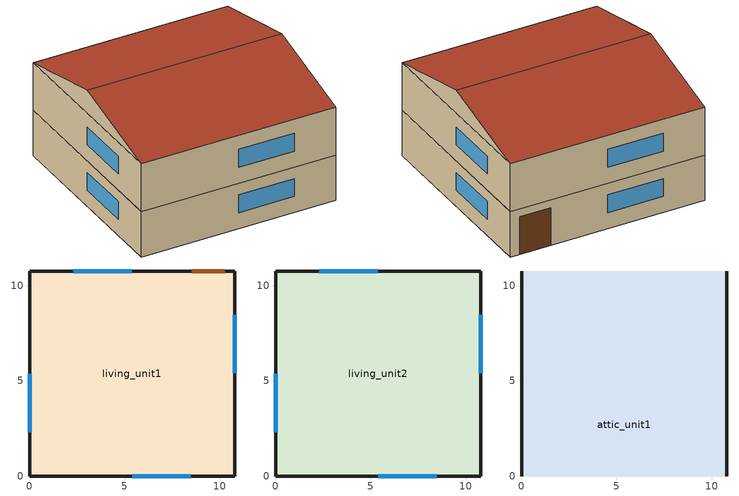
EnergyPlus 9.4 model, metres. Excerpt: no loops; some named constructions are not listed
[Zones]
living_unit1
 floor ground (Interior Floor): 0,0 0,10.77 10.77,10.77 10.77,0 z0.12
 wall outside (Exterior Wall): 0,0 10.77,0 10.77,10.77 0,10.77 0,0 z0.12:2.7
 window (Exterior Window): 5.4,0 8.46,0 / 5.37,10.77 2.31,10.77 / 10.77,5.4 10.77,8.46 / 0,5.37 0,2.31 z1.04:2.04
 door (Exterior Door): 10.27,10.77 8.53,10.77 z0.12:2.26
 ceiling adiabatic (Interior Ceiling): 0,10.77 0,0 10.77,0 10.77,10.77 z2.7
living_unit2
 floor adiabatic (Interior Floor): 0,0 0,10.77 10.77,10.77 10.77,0 z2.7
 wall outside (Exterior Wall): 0,0 10.77,0 10.77,10.77 0,10.77 0,0 z2.7:5.4
 window (Exterior Window): 5.4,0 8.46,0 / 5.37,10.77 2.31,10.77 / 10.77,5.4 10.77,8.46 / 0,5.37 0,2.31 z3.61:4.61
 ceiling to attic_unit1 (attic floor): 0,0 10.77,0 10.77,10.77 0,10.77 z5.4
attic_unit1
 wall outside (Gable_end): 10.77,0,5.4 10.77,10.77,5.4 10.77,5.39,6.7; 0,10.77,5.4 0,0,5.4 0,5.39,6.7
 roof outside (Exterior Roof): 0,0,5.4 10.77,0,5.4 10.77,5.39,6.7 0,5.39,6.7; 10.77,10.77,5.4 0,10.77,5.4 0,5.39,6.7 10.77,5.39,6.7
[Schedule:Day:Hourly]
OccupancyDay: 1, 1, 1, 1, 1, 1, 1, 0.8831, 0.40861, 0.24189, 0.24189, 0.24189, 0.24189, 0.24189, 0.24189, 0.24189, 0.29498, 0.5531, 0.89693, 0.89693, 0.89693, 1, 1, 1
LightingDay: 0.0625, 0.0625, 0.0625, 0.0625, 0.1875, 0.390625, 0.4375, 0.390625, 0.171875, 0.117188, 0.117188, 0.117188, 0.117188, 0.117188, 0.117188, 0.203125, 0.4375, 0.609375, 0.820312, 0.984375, 1, 0.6875, 0.382812, 0.15625
ExteriorLightingDay: 1, 1, 1, 1, 1, 1, 0, 0, 0, 0, 0, 0, 0, 0, 0, 0, 0, 0, 1, 1, 1, 1, 1, 1
LightingDay_EELighting: 0.06875, 0.06875, 0.06875, 0.06875, 0.20625, 0.429688, 0.48125, 0.429688, 0.189062, 0.128906, 0.128906, 0.128906, 0.128906, 0.128906, 0.128906, 0.223438, 0.48125, 0.670312, 0.902344, 1, 1, 0.75625, 0.421094, 0.171875
RefrigeratorDay: 0.8, 0.782696, 0.765594, 0.742857, 0.731388, 0.731388, 0.75996, 0.8, 0.817103, 0.828571, 0.8, 0.8, 0.839839, 0.839839, 0.828571, 0.839839, 0.885714, 0.971429, 1, 0.971429, 0.942857, 0.925553, 0.885714, 0.828571
MiscPlugLoadDay: 0.60749, 0.559339, 0.552853, 0.545071, 0.524481, 0.585279, 0.676232, 0.718547, 0.60749, 0.517023, 0.529183, 0.529345, 0.520428, 0.538424, 0.568742, 0.600357, 0.710117, 0.862678, 0.936608, 0.966764, 1, 0.976654, 0.845169, 0.734436
ClothesDryerWeekday: 0.0996819, 0.0598091, 0.0398727, 0.0199364, 0.0398727, 0.0598091, 0.159491, 0.318982, 0.486427, 0.685791, 0.785473, 0.817391, 0.7456, 0.677837, 0.610073, 0.578155, 0.558218, 0.546236, 0.518346, 0.510391, 0.5263, 0.546236, 0.4386, 0.239236
ClothesDryerWeekend: 0.121951, 0.0731707, 0.0487805, 0.0243902, 0.0487805, 0.0731707, 0.195122, 0.390244, 0.595097, 0.839, 0.960951, 1, 0.91217, 0.829268, 0.746366, 0.707317, 0.682927, 0.668268, 0.634146, 0.624415, 0.643878, 0.668268, 0.536585, 0.292683
ClothesDryerVacation: 0, 0, 0, 0, 0, 0, 0, 0, 0, 0, 0, 0, 0, 0, 0, 0, 0, 0, 0, 0, 0, 0, 0, 0
[Schedule:Day:List]
alwaysOffDaySch: No, 15, 0, 0, 0, 0, 0, 0, 0, 0, 0, 0, 0, 0, 0, 0, 0, 0, 0, 0, 0, 0, 0, 0, 0, 0, 0, 0, 0, 0, 0, 0, 0, 0, 0, 0, 0, 0, 0, 0, 0, 0, 0, 0, 0, 0, 0, 0, 0, 0, 0, 0, 0, 0, 0, 0, 0, 0, 0, 0, 0, 0, 0, 0, 0, 0, 0, 0, 0, 0, 0, 0, 0, 0, 0, 0, 0, 0, 0, 0, 0, 0, 0, 0, 0, 0, 0, 0, 0, 0, 0, 0, 0, 0, 0, 0, 0, 0
Week0Day2DishWasherSch; Week0Day5DishWasherSch; Week13Day1DishWasherSch: No, 15, 0, 0, 0, 0, 0, 0, 0, 0, 0, 0, 0, 0, 0, 0, 0, 0, 0, 0, 0, 0, 0, 0, 0, 0, 0, 0, 0, 0, 0, 0, 0, 0, 0, 0, 0, 0, 0, 0, 0, 0, 0, 0, 0, 0, 0, 0, 0, 0, 0, 0, 0, 0, 0, 0, 0, 1, 1, 1, 1, 1, 1, 0, 0, 0, 0, 0, 0, 0, 0, 0, 0, 0, 0, 0, 0, 0, 0, 0, 0, 0, 0, 0, 0, 0, 0, 0, 0, 0, 0, 0, 0, 0, 0, 0, 0, 0
Week0Day3DishWasherSch; Week8Day2DishWasherSch; Week10Day2DishWasherSch; Week12Day1DishWasherSch; Week22Day0DishWasherSch; Week26Day6DishWasherSch; Week30Day0DishWasherSch; Week45Day5DishWasherSch: No, 15, 0, 0, 0, 0, 0, 0, 0, 0, 0, 0, 0, 0, 0, 0, 0, 0, 0, 0, 0, 0, 0, 0, 0, 0, 0, 0, 0, 0, 0, 0, 0, 0, 0, 0, 0, 0, 0, 0, 0, 0, 0, 0, 0, 0, 0, 0, 0, 0, 0, 0, 0, 0, 0, 0, 0, 0, 0, 0, 0, 0, 0, 0, 0, 0, 0, 0, 0, 0, 0, 0, 0, 0, 0, 0, 0, 0, 0, 0, 0, 0, 1, 1, 1, 1, 1, 1, 0, 0, 0, 0, 0, 0, 0, 0, 0, 0
Week1Day3DishWasherSch; Week8Day4DishWasherSch: No, 15, 0, 0, 0, 0, 0, 0, 0, 0, 0, 0, 0, 0, 0, 0, 0, 0, 0, 0, 0, 0, 0, 0, 0, 0, 0, 0, 0, 0, 1, 1, 1, 1, 1, 1, 0, 0, 0, 0, 0, 0, 0, 0, 0, 0, 0, 0, 0, 0, 0, 0, 0, 0, 0, 0, 0, 0, 0, 0, 0, 0, 0, 0, 0, 0, 0, 0, 0, 0, 0, 0, 0, 0, 0, 0, 0, 0, 0, 0, 0, 0, 0, 0, 0, 0, 0, 0, 0, 0, 0, 0, 0, 0, 0, 0, 0, 0
Week1Day6DishWasherSch: No, 15, 0, 0, 0, 0, 0, 0, 0, 0, 0, 0, 0, 0, 0, 0, 0, 0, 0, 0, 0, 0, 0, 0, 0, 0, 0, 0, 0, 0, 0, 0, 0, 0, 0, 0, 0, 0, 0, 0, 0, 0, 0, 0, 0, 0, 0, 0, 0, 0, 0, 0, 1, 1, 1, 1, 1, 1, 0, 0, 0, 0, 0, 0, 0, 0, 0, 0, 0, 0, 0, 0, 0, 0, 0, 0, 0, 0, 1, 1, 1, 1, 1, 1, 0, 0, 0, 0, 0, 0, 0, 0, 0, 0, 0, 0, 0, 0
Week2Day0DishWasherSch; Week34Day1DishWasherSch: No, 15, 0, 0, 0, 0, 0, 0, 0, 0, 0, 0, 0, 0, 0, 0, 0, 0, 0, 0, 0, 0, 0, 0, 0, 0, 0, 0, 0, 0, 0, 0, 0, 0, 0, 0, 0, 0, 0, 0, 0, 0, 0, 0, 0, 0, 0, 0, 0, 0, 0, 0, 0, 0, 0, 0, 0, 0, 0, 0, 0, 0, 0, 0, 0, 0, 0, 0, 0, 0, 0, 0, 0, 0, 0, 1, 1, 1, 1, 1, 1, 0, 0, 0, 0, 0, 0, 0, 0, 0, 0, 0, 0, 0, 0, 0, 0, 0
Week3Day0DishWasherSch; Week6Day2DishWasherSch; Week35Day0DishWasherSch; Week42Day1DishWasherSch; Week42Day5DishWasherSch; Week46Day2DishWasherSch; Week51Day1DishWasherSch: No, 15, 0, 0, 0, 0, 0, 0, 0, 0, 0, 0, 0, 0, 0, 0, 0, 0, 0, 0, 0, 0, 0, 0, 0, 0, 0, 0, 0, 0, 0, 0, 0, 0, 0, 0, 0, 0, 0, 0, 0, 0, 0, 0, 0, 0, 0, 0, 0, 0, 0, 0, 0, 0, 0, 0, 0, 0, 0, 0, 0, 0, 0, 0, 0, 0, 0, 0, 0, 0, 0, 0, 0, 0, 0, 0, 0, 0, 1, 1, 1, 1, 1, 1, 0, 0, 0, 0, 0, 0, 0, 0, 0, 0, 0, 0, 0, 0
Week4Day1DishWasherSch; Week45Day2DishWasherSch: No, 15, 0, 0, 0, 0, 0, 0, 0, 0, 0, 0, 0, 0, 0, 0, 0, 0, 0, 0, 0, 0, 0, 0, 0, 0, 0, 0, 0, 0, 0, 0, 0, 0, 0, 0, 0, 0, 0, 0, 0, 0, 0, 0, 0, 0, 0, 0, 0, 0, 0, 0, 0, 0, 0, 1, 1, 1, 1, 1, 1, 0, 0, 0, 0, 0, 0, 0, 0, 0, 0, 0, 0, 0, 0, 0, 0, 0, 0, 0, 0, 0, 0, 0, 0, 0, 0, 0, 0, 0, 0, 0, 0, 0, 0, 0, 0, 0
Week4Day3DishWasherSch; Week11Day0DishWasherSch; Week18Day3DishWasherSch; Week23Day2DishWasherSch; Week29Day2DishWasherSch; Week41Day6DishWasherSch; Week44Day1DishWasherSch: No, 15, 0, 0, 0, 0, 0, 0, 0, 0, 0, 0, 0, 0, 0, 0, 0, 0, 0, 0, 0, 0, 0, 0, 0, 0, 0, 0, 0, 0, 0, 0, 0, 0, 0, 0, 0, 0, 0, 0, 0, 0, 0, 0, 0, 0, 0, 0, 0, 0, 0, 0, 0, 0, 0, 0, 0, 0, 0, 0, 0, 0, 0, 0, 0, 0, 0, 0, 0, 0, 0, 0, 0, 0, 0, 0, 0, 1, 1, 1, 1, 1, 1, 0, 0, 0, 0, 0, 0, 0, 0, 0, 0, 0, 0, 0, 0, 0
Week4Day5DishWasherSch; Week5Day1DishWasherSch; Week16Day2DishWasherSch; Week21Day5DishWasherSch; Week50Day4DishWasherSch: No, 15, 0, 0, 0, 0, 0, 0, 0, 0, 0, 0, 0, 0, 0, 0, 0, 0, 0, 0, 0, 0, 0, 0, 0, 0, 0, 0, 0, 0, 0, 0, 0, 0, 0, 0, 0, 0, 0, 0, 0, 0, 0, 0, 0, 0, 0, 0, 0, 0, 0, 0, 0, 0, 0, 0, 0, 0, 0, 0, 0, 0, 0, 0, 0, 0, 0, 0, 0, 0, 0, 0, 0, 0, 0, 0, 0, 0, 0, 0, 0, 0, 0, 0, 0, 1, 1, 1, 1, 1, 1, 0, 0, 0, 0, 0, 0, 0
Week7Day6DishWasherSch; Week22Day3DishWasherSch; Week38Day0DishWasherSch: No, 15, 0, 0, 0, 0, 0, 0, 0, 0, 0, 0, 0, 0, 0, 0, 0, 0, 0, 0, 0, 0, 0, 0, 0, 0, 0, 0, 0, 0, 0, 0, 0, 0, 0, 0, 0, 0, 0, 0, 0, 0, 0, 0, 0, 0, 0, 0, 0, 0, 0, 0, 0, 0, 0, 0, 0, 0, 0, 0, 0, 0, 0, 0, 0, 0, 0, 0, 0, 0, 0, 0, 0, 0, 0, 0, 0, 0, 0, 1, 1, 1, 1, 1, 1, 0, 0, 0, 0, 0, 0, 0, 0, 0, 0, 0, 0, 0
Week8Day1DishWasherSch; Week16Day1DishWasherSch; Week26Day4DishWasherSch; Week28Day2DishWasherSch; Week46Day1DishWasherSch: No, 15, 0, 0, 0, 0, 0, 0, 0, 0, 0, 0, 0, 0, 0, 0, 0, 0, 0, 0, 0, 0, 0, 0, 0, 0, 0, 0, 0, 0, 0, 0, 0, 0, 1, 1, 1, 1, 1, 1, 0, 0, 0, 0, 0, 0, 0, 0, 0, 0, 0, 0, 0, 0, 0, 0, 0, 0, 0, 0, 0, 0, 0, 0, 0, 0, 0, 0, 0, 0, 0, 0, 0, 0, 0, 0, 0, 0, 0, 0, 0, 0, 0, 0, 0, 0, 0, 0, 0, 0, 0, 0, 0, 0, 0, 0, 0, 0
Week9Day0DishWasherSch; Week44Day0DishWasherSch; Week44Day2DishWasherSch; Week49Day2DishWasherSch: No, 15, 0, 0, 0, 0, 0, 0, 0, 0, 0, 0, 0, 0, 0, 0, 0, 0, 0, 0, 0, 0, 0, 0, 0, 0, 0, 0, 0, 0, 0, 0, 0, 0, 0, 0, 0, 0, 1, 1, 1, 1, 1, 1, 0, 0, 0, 0, 0, 0, 0, 0, 0, 0, 0, 0, 0, 0, 0, 0, 0, 0, 0, 0, 0, 0, 0, 0, 0, 0, 0, 0, 0, 0, 0, 0, 0, 0, 0, 0, 0, 0, 0, 0, 0, 0, 0, 0, 0, 0, 0, 0, 0, 0, 0, 0, 0, 0
Week9Day3DishWasherSch; Week20Day1DishWasherSch: No, 15, 0, 0, 0, 1, 1, 1, 1, 1, 1, 0, 0, 0, 0, 0, 0, 0, 0, 0, 0, 0, 0, 0, 0, 0, 0, 0, 0, 0, 0, 0, 0, 0, 0, 0, 0, 0, 0, 0, 0, 0, 0, 0, 0, 0, 0, 0, 0, 0, 0, 0, 0, 0, 0, 0, 0, 0, 0, 0, 0, 0, 0, 0, 0, 0, 0, 0, 0, 0, 0, 0, 0, 0, 0, 0, 0, 0, 0, 0, 0, 0, 0, 0, 0, 0, 0, 0, 0, 0, 0, 0, 0, 0, 0, 0, 0, 0
Week10Day6DishWasherSch; Week49Day6DishWasherSch: No, 15, 0, 0, 0, 0, 0, 0, 0, 0, 0, 0, 0, 0, 0, 0, 0, 0, 0, 0, 0, 0, 0, 0, 0, 0, 0, 0, 0, 0, 0, 0, 0, 0, 0, 0, 0, 0, 1, 1, 1, 1, 1, 1, 1, 1, 0, 0, 0, 0, 0, 0, 0, 0, 0, 0, 0, 0, 0, 0, 0, 0, 0, 0, 0, 0, 0, 0, 0, 0, 0, 0, 0, 0, 0, 0, 0, 0, 0, 0, 0, 0, 0, 0, 0, 0, 0, 0, 0, 0, 0, 0, 0, 0, 0, 0, 0, 0
Week11Day4DishWasherSch; Week17Day2DishWasherSch; Week41Day4DishWasherSch: No, 15, 0, 0, 0, 0, 0, 0, 0, 0, 0, 0, 0, 0, 0, 0, 0, 0, 0, 0, 0, 0, 0, 0, 0, 0, 0, 0, 0, 0, 0, 0, 0, 0, 0, 0, 0, 0, 0, 0, 0, 0, 0, 0, 0, 0, 0, 0, 0, 0, 0, 0, 0, 0, 1, 1, 1, 1, 1, 1, 0, 0, 0, 0, 0, 0, 0, 0, 0, 0, 0, 0, 0, 0, 0, 0, 0, 0, 0, 0, 0, 0, 0, 0, 0, 0, 0, 0, 0, 0, 0, 0, 0, 0, 0, 0, 0, 0
Week13Day3DishWasherSch: No, 15, 0, 0, 0, 0, 0, 0, 0, 0, 0, 0, 0, 0, 0, 0, 0, 0, 0, 0, 0, 0, 0, 0, 0, 0, 0, 0, 0, 0, 0, 0, 0, 0, 0, 0, 1, 1, 1, 1, 1, 1, 0, 0, 0, 0, 0, 0, 0, 0, 0, 0, 0, 0, 0, 1, 1, 1, 1, 1, 1, 0, 0, 0, 0, 0, 0, 0, 0, 0, 0, 0, 0, 0, 0, 0, 0, 0, 0, 0, 0, 0, 0, 0, 0, 0, 0, 0, 0, 0, 0, 0, 0, 0, 0, 0, 0, 0
Week15Day5DishWasherSch; Week29Day1DishWasherSch: No, 15, 0, 0, 0, 0, 0, 0, 0, 0, 0, 0, 0, 0, 0, 0, 0, 0, 0, 0, 0, 0, 0, 0, 0, 0, 0, 0, 0, 0, 0, 0, 0, 0, 0, 0, 0, 0, 0, 0, 0, 0, 0, 0, 0, 0, 0, 1, 1, 1, 1, 1, 1, 0, 0, 0, 0, 0, 0, 0, 0, 0, 0, 0, 0, 0, 0, 0, 0, 0, 0, 0, 0, 0, 0, 0, 0, 0, 0, 0, 0, 0, 0, 0, 0, 0, 0, 0, 0, 0, 0, 0, 0, 0, 0, 0, 0, 0
Week16Day4DishWasherSch: No, 15, 0, 0, 0, 0, 0, 0, 0, 0, 0, 0, 0, 0, 0, 0, 0, 0, 0, 0, 0, 0, 0, 0, 0, 0, 0, 0, 0, 0, 0, 0, 0, 0, 0, 0, 0, 0, 0, 0, 0, 0, 0, 0, 0, 0, 0, 1, 1, 1, 1, 1, 1, 0, 0, 0, 0, 0, 0, 0, 0, 0, 0, 0, 0, 0, 0, 0, 0, 0, 0, 0, 0, 0, 0, 0, 0, 0, 0, 1, 1, 1, 1, 1, 1, 0, 0, 0, 0, 0, 0, 0, 0, 0, 0, 0, 0, 0
Week16Day6DishWasherSch: No, 15, 0, 0, 0, 0, 0, 0, 0, 0, 0, 0, 0, 0, 0, 0, 0, 0, 0, 0, 0, 0, 0, 0, 0, 0, 0, 0, 0, 0, 0, 0, 0, 0, 0, 0, 0, 0, 1, 1, 1, 1, 1, 1, 0, 0, 0, 0, 0, 0, 0, 0, 0, 0, 0, 0, 0, 0, 0, 0, 0, 0, 0, 0, 0, 0, 0, 0, 0, 0, 0, 0, 1, 1, 1, 1, 1, 1, 0, 0, 0, 0, 0, 0, 0, 0, 0, 0, 0, 0, 0, 0, 0, 0, 0, 0, 0, 0
Week17Day6DishWasherSch: No, 15, 0, 0, 0, 0, 0, 0, 0, 0, 0, 0, 0, 0, 0, 0, 0, 0, 0, 0, 0, 0, 0, 0, 0, 0, 0, 0, 0, 0, 0, 0, 0, 0, 0, 0, 0, 0, 0, 0, 0, 0, 0, 0, 0, 0, 0, 0, 0, 0, 0, 0, 0, 0, 0, 0, 0, 0, 0, 0, 0, 0, 0, 0, 0, 0, 0, 0, 0, 0, 0, 0, 1, 1, 1, 1, 1, 1, 0, 1, 1, 1, 1, 1, 1, 0, 0, 0, 0, 0, 0, 0, 0, 0, 0, 0, 0, 0
Week19Day0DishWasherSch: No, 15, 0, 0, 0, 0, 0, 0, 0, 0, 0, 0, 0, 0, 0, 0, 0, 0, 0, 0, 0, 0, 0, 0, 0, 0, 0, 0, 0, 0, 0, 0, 0, 0, 0, 0, 0, 0, 0, 0, 0, 0, 0, 0, 0, 0, 0, 0, 0, 0, 0, 0, 0, 1, 1, 1, 1, 1, 1, 0, 0, 0, 0, 0, 0, 0, 0, 0, 0, 0, 0, 0, 0, 0, 1, 1, 1, 1, 1, 1, 0, 0, 0, 0, 0, 0, 0, 0, 0, 0, 0, 0, 0, 0, 0, 0, 0, 0
Week21Day3DishWasherSch; Week24Day6DishWasherSch: No, 15, 0, 0, 0, 0, 0, 0, 0, 0, 0, 0, 0, 0, 0, 0, 0, 0, 0, 0, 0, 0, 0, 0, 0, 0, 0, 0, 0, 0, 0, 0, 0, 0, 0, 0, 1, 1, 1, 1, 1, 1, 0, 0, 0, 0, 0, 0, 0, 0, 0, 0, 0, 0, 0, 0, 0, 0, 0, 0, 0, 0, 0, 0, 0, 0, 0, 0, 0, 0, 0, 0, 0, 0, 0, 0, 0, 0, 0, 0, 0, 0, 0, 0, 0, 0, 0, 0, 0, 0, 0, 0, 0, 0, 0, 0, 0, 0
Week21Day4DishWasherSch: No, 15, 0, 0, 0, 0, 0, 0, 0, 0, 0, 0, 0, 0, 0, 0, 0, 0, 0, 0, 0, 0, 0, 0, 0, 0, 0, 0, 0, 0, 0, 0, 0, 0, 0, 0, 0, 0, 0, 0, 0, 0, 0, 0, 0, 0, 0, 0, 0, 0, 0, 0, 0, 0, 0, 0, 0, 1, 1, 1, 1, 1, 1, 1, 1, 0, 0, 0, 0, 0, 0, 0, 0, 0, 0, 0, 0, 0, 0, 0, 0, 0, 0, 0, 0, 0, 0, 0, 0, 0, 0, 0, 0, 0, 0, 0, 0, 0
Week21Day6DishWasherSch; Week37Day6DishWasherSch; Week51Day3DishWasherSch: No, 15, 0, 0, 0, 0, 0, 0, 0, 0, 0, 0, 0, 0, 0, 0, 0, 0, 0, 0, 0, 0, 0, 0, 0, 0, 0, 0, 0, 0, 0, 0, 0, 0, 0, 0, 0, 0, 0, 0, 0, 0, 0, 0, 0, 0, 0, 0, 0, 0, 0, 0, 0, 0, 0, 0, 0, 0, 0, 0, 0, 0, 0, 0, 0, 0, 0, 0, 0, 0, 0, 0, 0, 0, 0, 0, 0, 0, 0, 0, 1, 1, 1, 1, 1, 1, 0, 0, 0, 0, 0, 0, 0, 0, 0, 0, 0, 0
Week22Day4DishWasherSch: No, 15, 0, 0, 0, 0, 0, 0, 0, 0, 0, 0, 0, 0, 0, 0, 0, 0, 0, 0, 0, 0, 0, 0, 0, 0, 0, 0, 0, 0, 0, 0, 0, 0, 0, 0, 0, 0, 0, 0, 0, 0, 0, 0, 0, 0, 0, 0, 0, 0, 0, 0, 1, 1, 1, 1, 1, 1, 0, 0, 0, 0, 0, 0, 0, 0, 0, 0, 0, 0, 0, 0, 0, 0, 0, 0, 0, 0, 0, 0, 0, 0, 0, 0, 0, 0, 0, 0, 0, 0, 0, 0, 0, 0, 0, 0, 0, 0
Week24Day3DishWasherSch: No, 15, 0, 0, 0, 0, 0, 0, 0, 0, 0, 0, 0, 0, 0, 0, 0, 0, 0, 0, 0, 0, 0, 0, 0, 0, 0, 0, 0, 0, 0, 0, 0, 0, 0, 0, 0, 0, 0, 0, 0, 0, 0, 0, 0, 0, 0, 0, 0, 0, 0, 0, 0, 1, 1, 1, 1, 1, 1, 0, 0, 0, 0, 0, 0, 0, 0, 0, 0, 0, 0, 0, 0, 0, 0, 0, 0, 0, 0, 0, 0, 0, 0, 0, 0, 0, 0, 0, 0, 0, 0, 0, 0, 0, 0, 0, 0, 0
Week26Day1DishWasherSch: No, 15, 0, 0, 0, 0, 0, 0, 0, 0, 0, 0, 0, 0, 0, 0, 0, 0, 0, 0, 0, 0, 0, 0, 0, 0, 0, 0, 0, 0, 0, 0, 0, 1, 1, 1, 1, 1, 1, 0, 0, 0, 0, 0, 0, 0, 0, 0, 0, 0, 0, 0, 0, 0, 0, 0, 0, 1, 1, 1, 1, 1, 1, 0, 0, 0, 0, 0, 0, 0, 0, 0, 0, 0, 0, 0, 1, 1, 1, 1, 1, 1, 0, 0, 0, 0, 0, 0, 0, 0, 0, 0, 0, 0, 0, 0, 0, 0
Week26Day2DishWasherSch; Week48Day2DishWasherSch: No, 15, 0, 0, 0, 0, 0, 0, 0, 0, 0, 0, 0, 0, 0, 0, 0, 0, 0, 0, 0, 0, 0, 0, 0, 0, 0, 0, 0, 0, 0, 0, 0, 0, 0, 0, 0, 0, 0, 0, 0, 0, 0, 0, 0, 0, 0, 0, 0, 0, 0, 0, 0, 0, 0, 0, 0, 0, 0, 1, 1, 1, 1, 1, 1, 0, 0, 0, 0, 0, 0, 0, 0, 0, 0, 0, 0, 0, 0, 0, 0, 0, 0, 0, 0, 0, 0, 0, 0, 0, 0, 0, 0, 0, 0, 0, 0, 0
Week26Day3DishWasherSch: No, 15, 0, 0, 0, 0, 0, 0, 0, 0, 0, 0, 0, 0, 0, 0, 0, 0, 0, 0, 0, 0, 0, 0, 0, 0, 0, 0, 0, 0, 0, 0, 0, 0, 0, 0, 0, 0, 0, 0, 0, 0, 0, 0, 0, 0, 0, 0, 0, 0, 0, 0, 0, 0, 0, 1, 1, 1, 1, 1, 1, 1, 1, 0, 0, 0, 0, 0, 0, 0, 0, 0, 0, 0, 0, 0, 0, 0, 0, 0, 0, 0, 0, 0, 0, 0, 0, 0, 0, 0, 0, 0, 0, 0, 0, 0, 0, 0
Week27Day3DishWasherSch; Week51Day0DishWasherSch: No, 15, 0, 0, 0, 0, 0, 0, 0, 0, 0, 0, 0, 0, 0, 0, 0, 0, 0, 0, 0, 0, 0, 0, 0, 0, 0, 0, 0, 0, 0, 0, 0, 0, 0, 0, 0, 0, 0, 0, 0, 0, 0, 0, 0, 0, 0, 0, 0, 0, 0, 0, 0, 0, 0, 0, 0, 0, 0, 0, 0, 0, 0, 0, 0, 0, 0, 0, 0, 0, 0, 0, 0, 0, 1, 1, 1, 1, 1, 1, 0, 0, 0, 0, 0, 0, 0, 0, 0, 0, 0, 0, 0, 0, 0, 0, 0, 0
Week27Day4DishWasherSch: No, 15, 0, 0, 0, 0, 0, 0, 0, 0, 0, 0, 0, 0, 0, 0, 0, 0, 0, 0, 0, 0, 0, 0, 0, 0, 0, 0, 0, 0, 0, 0, 0, 0, 0, 0, 0, 0, 0, 0, 0, 0, 0, 0, 0, 0, 0, 0, 0, 0, 0, 0, 0, 0, 0, 0, 0, 1, 1, 1, 1, 1, 1, 0, 0, 0, 0, 0, 0, 0, 0, 0, 0, 0, 0, 0, 0, 0, 0, 0, 0, 0, 1, 1, 1, 1, 1, 1, 0, 0, 0, 0, 0, 0, 0, 0, 0, 0
Week30Day1DishWasherSch: No, 15, 0, 0, 0, 0, 0, 0, 0, 0, 0, 0, 0, 0, 0, 0, 0, 0, 0, 0, 0, 0, 0, 0, 0, 0, 0, 0, 0, 0, 0, 0, 0, 0, 1, 1, 1, 1, 1, 1, 0, 0, 0, 0, 0, 0, 0, 0, 0, 0, 0, 0, 1, 1, 1, 1, 1, 1, 0, 0, 0, 0, 0, 0, 0, 0, 0, 0, 0, 0, 0, 0, 0, 0, 0, 0, 0, 0, 0, 0, 0, 0, 0, 0, 0, 0, 0, 0, 0, 0, 0, 0, 0, 0, 0, 0, 0, 0
Week30Day3DishWasherSch: No, 15, 0, 0, 0, 0, 0, 0, 0, 0, 0, 0, 0, 0, 0, 0, 0, 0, 0, 0, 0, 0, 0, 0, 0, 0, 0, 0, 0, 0, 0, 0, 0, 0, 0, 0, 0, 0, 0, 0, 0, 0, 0, 0, 0, 0, 0, 0, 0, 0, 0, 0, 1, 1, 1, 1, 1, 1, 0, 0, 0, 0, 0, 0, 0, 0, 0, 0, 0, 0, 0, 0, 0, 0, 0, 0, 0, 0, 0, 0, 0, 0, 0, 0, 1, 1, 1, 1, 1, 1, 0, 0, 0, 0, 0, 0, 0, 0
Week30Day6DishWasherSch: No, 15, 0, 0, 0, 0, 0, 0, 0, 0, 0, 0, 0, 0, 0, 0, 0, 0, 0, 0, 0, 0, 0, 0, 0, 0, 0, 0, 0, 0, 0, 0, 0, 0, 0, 1, 1, 1, 1, 1, 1, 0, 0, 0, 0, 0, 0, 0, 0, 0, 0, 0, 0, 0, 0, 0, 0, 0, 0, 0, 0, 0, 0, 0, 0, 0, 0, 0, 0, 0, 0, 0, 0, 0, 0, 0, 0, 0, 0, 1, 1, 1, 1, 1, 1, 1, 1, 0, 0, 0, 0, 0, 0, 0, 0, 0, 0, 0
Week32Day4DishWasherSch: No, 15, 0, 0, 0, 0, 0, 0, 0, 0, 0, 0, 0, 0, 0, 0, 0, 0, 0, 0, 0, 0, 0, 0, 0, 0, 0, 0, 0, 0, 0, 0, 0, 0, 0, 0, 0, 0, 0, 0, 0, 0, 0, 0, 0, 0, 0, 0, 0, 0, 0, 0, 0, 0, 0, 0, 0, 0, 0, 0, 0, 0, 0, 0, 0, 0, 0, 0, 0, 0, 0, 0, 0, 1, 1, 1, 1, 1, 1, 1, 1, 1, 1, 1, 1, 0, 0, 0, 0, 0, 0, 0, 0, 0, 0, 0, 0, 0
Week32Day5DishWasherSch; Week35Day4DishWasherSch; Week38Day2DishWasherSch; Week50Day0DishWasherSch; Week50Day2DishWasherSch: No, 15, 0, 0, 0, 0, 0, 0, 0, 0, 0, 0, 0, 0, 0, 0, 0, 0, 0, 0, 0, 0, 0, 0, 0, 0, 0, 0, 0, 0, 0, 0, 0, 0, 0, 1, 1, 1, 1, 1, 1, 0, 0, 0, 0, 0, 0, 0, 0, 0, 0, 0, 0, 0, 0, 0, 0, 0, 0, 0, 0, 0, 0, 0, 0, 0, 0, 0, 0, 0, 0, 0, 0, 0, 0, 0, 0, 0, 0, 0, 0, 0, 0, 0, 0, 0, 0, 0, 0, 0, 0, 0, 0, 0, 0, 0, 0, 0
Week34Day0DishWasherSch: No, 15, 0, 0, 0, 0, 0, 0, 0, 0, 0, 0, 0, 0, 0, 0, 0, 0, 0, 0, 0, 0, 0, 0, 0, 0, 0, 0, 0, 0, 0, 0, 0, 0, 0, 0, 0, 0, 0, 0, 0, 0, 0, 0, 0, 0, 0, 0, 0, 0, 0, 0, 1, 1, 1, 1, 1, 1, 0, 0, 0, 0, 0, 0, 0, 0, 0, 0, 0, 0, 0, 0, 0, 0, 1, 1, 1, 1, 1, 1, 0, 0, 0, 0, 0, 0, 0, 0, 0, 0, 0, 0, 0, 0, 0, 0, 0, 0
Week34Day2DishWasherSch: No, 15, 0, 0, 0, 0, 0, 0, 0, 0, 0, 0, 0, 0, 0, 0, 0, 0, 0, 0, 0, 0, 0, 0, 0, 0, 0, 0, 0, 0, 0, 0, 0, 0, 0, 0, 0, 0, 0, 0, 0, 0, 0, 0, 0, 0, 0, 0, 0, 0, 0, 0, 0, 0, 0, 0, 0, 0, 0, 0, 0, 0, 0, 0, 0, 0, 0, 0, 0, 0, 0, 0, 0, 0, 0, 0, 0, 0, 0, 0, 0, 0, 1, 1, 1, 1, 1, 1, 1, 1, 0, 0, 0, 0, 0, 0, 0, 0
Week36Day0DishWasherSch: No, 15, 0, 0, 0, 0, 0, 0, 0, 0, 0, 0, 0, 0, 0, 0, 0, 0, 0, 0, 0, 0, 0, 0, 0, 0, 0, 0, 0, 0, 0, 0, 0, 0, 0, 0, 0, 0, 0, 0, 0, 0, 0, 0, 0, 0, 0, 0, 0, 0, 0, 0, 0, 0, 0, 0, 0, 0, 0, 0, 0, 0, 0, 0, 0, 0, 0, 0, 0, 0, 0, 0, 1, 1, 1, 1, 1, 1, 0, 0, 0, 0, 0, 0, 0, 0, 0, 0, 0, 0, 0, 0, 0, 0, 0, 0, 0, 0
Week40Day3DishWasherSch: No, 15, 0, 0, 0, 0, 0, 0, 0, 0, 0, 0, 0, 0, 0, 0, 0, 0, 0, 0, 0, 0, 0, 0, 0, 0, 0, 0, 0, 0, 0, 0, 0, 0, 0, 0, 0, 0, 0, 0, 0, 0, 0, 0, 0, 0, 0, 0, 0, 0, 0, 0, 0, 0, 0, 0, 0, 0, 0, 0, 0, 0, 0, 0, 0, 0, 0, 0, 0, 0, 0, 0, 0, 0, 0, 0, 0, 0, 0, 0, 0, 1, 1, 1, 1, 1, 1, 0, 0, 0, 0, 0, 0, 0, 0, 0, 0, 0
Week40Day4DishWasherSch: No, 15, 0, 0, 0, 0, 0, 0, 0, 0, 0, 0, 0, 0, 0, 0, 0, 0, 0, 0, 0, 0, 0, 0, 0, 0, 0, 0, 0, 0, 0, 0, 0, 0, 0, 0, 0, 0, 0, 0, 0, 0, 0, 0, 0, 0, 0, 0, 0, 0, 0, 0, 0, 0, 0, 0, 0, 0, 0, 0, 0, 0, 0, 0, 0, 0, 0, 0, 0, 0, 0, 0, 0, 1, 1, 1, 1, 1, 1, 0, 0, 0, 0, 0, 0, 0, 0, 0, 0, 0, 0, 0, 0, 0, 0, 0, 0, 0
Week44Day5DishWasherSch; Week45Day4DishWasherSch; Week47Day6DishWasherSch: No, 15, 0, 0, 0, 0, 0, 0, 0, 0, 0, 0, 0, 0, 0, 0, 0, 0, 0, 0, 0, 0, 0, 0, 0, 0, 0, 0, 0, 0, 0, 0, 0, 1, 1, 1, 1, 1, 1, 0, 0, 0, 0, 0, 0, 0, 0, 0, 0, 0, 0, 0, 0, 0, 0, 0, 0, 0, 0, 0, 0, 0, 0, 0, 0, 0, 0, 0, 0, 0, 0, 0, 0, 0, 0, 0, 0, 0, 0, 0, 0, 0, 0, 0, 0, 0, 0, 0, 0, 0, 0, 0, 0, 0, 0, 0, 0, 0
Week46Day5DishWasherSch: No, 15, 0, 0, 0, 0, 0, 0, 0, 0, 0, 0, 0, 0, 0, 0, 0, 0, 0, 0, 0, 0, 0, 0, 0, 0, 0, 0, 0, 0, 0, 0, 0, 0, 0, 0, 0, 0, 0, 0, 0, 0, 0, 0, 0, 0, 0, 0, 0, 0, 0, 0, 0, 0, 0, 0, 0, 0, 0, 0, 0, 0, 0, 0, 0, 0, 0, 0, 0, 0, 0, 0, 0, 0, 0, 0, 0, 0, 0, 0, 0, 0, 0, 0, 1, 1, 1, 1, 1, 1, 0, 0, 0, 0, 0, 0, 0, 0
Week48Day1DishWasherSch: No, 15, 0, 0, 0, 0, 0, 0, 0, 0, 0, 0, 0, 0, 0, 0, 0, 0, 0, 0, 0, 0, 0, 0, 0, 0, 0, 0, 0, 0, 0, 0, 0, 0, 0, 0, 0, 0, 0, 0, 0, 0, 0, 0, 0, 0, 0, 0, 0, 0, 0, 0, 0, 0, 0, 0, 0, 0, 0, 0, 0, 0, 0, 0, 0, 0, 0, 0, 0, 0, 0, 0, 0, 1, 1, 1, 1, 1, 1, 0, 0, 0, 1, 1, 1, 1, 1, 1, 0, 0, 0, 0, 0, 0, 0, 0, 0, 0
Week0Day5ClothesWasherSch; Week4Day3ClothesWasherSch; Week12Day6ClothesWasherSch: No, 15, 0, 0, 0, 0, 0, 0, 0, 0, 0, 0, 0, 0, 0, 0, 0, 0, 0, 0, 0, 0, 0, 0, 0, 0, 0, 0, 0, 0, 0, 0, 0, 0, 0, 0, 0, 0, 0, 0, 0, 0, 0, 0, 0, 0, 0, 0, 0, 0, 0, 0, 0, 0, 0, 0, 0, 0, 0, 0, 0, 0, 0, 0, 0, 0, 0, 0, 1, 1, 1, 1, 0, 0, 0, 0, 0, 0, 0, 0, 0, 0, 0, 0, 0, 0, 0, 0, 0, 0, 0, 0, 0, 0, 0, 0, 0, 0
Week0Day6ClothesWasherSch; Week3Day0ClothesWasherSch: No, 15, 0, 0, 0, 0, 0, 0, 0, 0, 0, 0, 0, 0, 0, 0, 0, 0, 0, 0, 0, 0, 0, 0, 0, 0, 0, 0, 0, 0, 0, 0, 0, 0, 0, 0, 0, 0, 0, 0, 0, 0, 0, 0, 1, 1, 1, 1, 0, 0, 0, 0, 0, 0, 0, 0, 0, 0, 0, 0, 0, 0, 0, 0, 0, 0, 0, 0, 0, 0, 0, 0, 0, 0, 0, 0, 0, 0, 0, 0, 0, 0, 0, 0, 0, 0, 0, 0, 0, 0, 0, 0, 0, 0, 0, 0, 0, 0
Week1Day0ClothesWasherSch: No, 15, 0, 0, 0, 0, 0, 0, 0, 0, 0, 0, 0, 0, 0, 0, 0, 0, 0, 0, 0, 0, 0, 0, 0, 0, 0, 0, 0, 0, 0, 0, 0, 0, 0, 0, 0, 0, 0, 1, 1, 1, 1, 0, 0, 0, 0, 0, 0, 0, 0, 0, 0, 0, 0, 0, 0, 0, 0, 0, 0, 0, 0, 0, 0, 0, 0, 0, 0, 0, 0, 0, 0, 0, 0, 0, 0, 0, 0, 0, 0, 0, 0, 1, 1, 1, 1, 0, 0, 0, 0, 0, 0, 0, 0, 0, 0, 0
Week1Day1ClothesWasherSch; Week8Day6ClothesWasherSch: No, 15, 0, 0, 0, 0, 0, 0, 0, 0, 0, 0, 0, 0, 0, 0, 0, 0, 0, 0, 0, 0, 0, 0, 0, 0, 0, 1, 1, 1, 1, 0, 0, 0, 0, 0, 0, 0, 0, 0, 0, 0, 0, 0, 0, 0, 0, 0, 0, 0, 0, 0, 0, 0, 0, 0, 0, 0, 0, 0, 0, 0, 0, 0, 0, 0, 0, 0, 0, 0, 0, 0, 0, 0, 0, 0, 0, 0, 0, 0, 0, 0, 0, 0, 0, 0, 0, 0, 0, 0, 0, 0, 0, 0, 0, 0, 0, 0
Week1Day4ClothesWasherSch; Week3Day4ClothesWasherSch; Week4Day2ClothesWasherSch; Week7Day5ClothesWasherSch; Week11Day2ClothesWasherSch; Week11Day3ClothesWasherSch; Week14Day6ClothesWasherSch; Week17Day4ClothesWasherSch: No, 15, 0, 0, 0, 0, 0, 0, 0, 0, 0, 0, 0, 0, 0, 0, 0, 0, 0, 0, 0, 0, 0, 0, 0, 0, 0, 0, 0, 0, 0, 0, 0, 0, 0, 0, 0, 0, 0, 0, 0, 0, 0, 0, 0, 0, 0, 0, 0, 0, 0, 0, 0, 0, 0, 0, 0, 0, 0, 0, 0, 0, 0, 0, 0, 0, 1, 1, 1, 1, 0, 0, 0, 0, 0, 0, 0, 0, 0, 0, 0, 0, 0, 0, 0, 0, 0, 0, 0, 0, 0, 0, 0, 0, 0, 0, 0, 0
Week2Day0ClothesWasherSch: No, 15, 0, 0, 0, 0, 0, 0, 0, 0, 0, 0, 0, 0, 0, 0, 0, 0, 0, 0, 0, 0, 0, 0, 0, 0, 0, 0, 0, 0, 0, 0, 0, 0, 0, 0, 0, 0, 0, 0, 0, 0, 0, 0, 1, 1, 1, 1, 0, 0, 0, 0, 0, 0, 0, 0, 0, 0, 0, 0, 0, 0, 0, 0, 0, 0, 0, 0, 0, 0, 0, 0, 0, 0, 0, 0, 0, 0, 0, 0, 0, 0, 1, 1, 1, 1, 0, 0, 0, 0, 0, 0, 0, 0, 0, 0, 0, 0
Week2Day2ClothesWasherSch: No, 15, 0, 0, 0, 0, 0, 0, 0, 0, 0, 0, 0, 0, 0, 0, 0, 0, 0, 0, 0, 0, 0, 0, 0, 0, 0, 0, 0, 0, 0, 0, 0, 0, 0, 0, 0, 0, 0, 1, 1, 1, 1, 0, 0, 0, 0, 0, 0, 0, 0, 0, 0, 0, 0, 0, 0, 0, 0, 0, 0, 0, 0, 0, 0, 0, 0, 0, 0, 0, 0, 0, 0, 0, 0, 0, 0, 0, 0, 0, 0, 0, 1, 1, 1, 1, 0, 0, 0, 0, 0, 0, 0, 0, 0, 0, 0, 0
Week2Day4ClothesWasherSch; Week8Day2ClothesWasherSch: No, 15, 0, 0, 0, 0, 0, 0, 0, 0, 0, 0, 0, 0, 0, 0, 0, 0, 0, 0, 0, 0, 0, 0, 0, 0, 0, 0, 0, 0, 0, 0, 0, 0, 0, 0, 0, 0, 0, 0, 0, 0, 0, 0, 0, 0, 0, 0, 0, 0, 0, 0, 0, 0, 0, 0, 0, 0, 0, 0, 0, 0, 0, 0, 0, 0, 0, 0, 0, 0, 0, 0, 0, 0, 1, 1, 1, 1, 0, 0, 0, 0, 0, 0, 0, 0, 0, 0, 0, 0, 0, 0, 0, 0, 0, 0, 0, 0
Week2Day6ClothesWasherSch; Week4Day6ClothesWasherSch: No, 15, 0, 0, 0, 0, 0, 0, 0, 0, 0, 0, 0, 0, 0, 0, 0, 0, 0, 0, 0, 0, 0, 0, 0, 0, 0, 0, 0, 0, 0, 0, 0, 0, 0, 0, 0, 0, 0, 0, 0, 0, 0, 0, 0, 0, 0, 0, 0, 0, 0, 0, 0, 0, 0, 0, 0, 0, 0, 0, 0, 0, 0, 0, 0, 0, 0, 0, 0, 0, 0, 0, 0, 0, 0, 1, 1, 1, 1, 0, 0, 0, 0, 0, 0, 0, 0, 0, 0, 0, 0, 0, 0, 0, 0, 0, 0, 0
Week3Day2ClothesWasherSch; Week18Day0ClothesWasherSch: No, 15, 0, 0, 0, 0, 0, 0, 0, 0, 0, 0, 0, 0, 0, 0, 0, 0, 0, 0, 0, 0, 0, 0, 0, 0, 0, 0, 0, 0, 0, 0, 0, 0, 0, 0, 0, 0, 0, 0, 0, 0, 0, 0, 0, 0, 0, 0, 0, 0, 0, 0, 0, 0, 0, 0, 0, 0, 0, 0, 0, 0, 0, 0, 0, 0, 0, 0, 0, 0, 0, 0, 0, 0, 0, 0, 0, 0, 0, 0, 0, 0, 0, 1, 1, 1, 1, 0, 0, 0, 0, 0, 0, 0, 0, 0, 0, 0
Week3Day5ClothesWasherSch; Week10Day4ClothesWasherSch; Week14Day1ClothesWasherSch: No, 15, 0, 0, 0, 0, 0, 0, 0, 0, 0, 0, 0, 0, 0, 0, 0, 0, 0, 0, 0, 0, 0, 0, 0, 0, 0, 0, 0, 0, 0, 0, 0, 0, 0, 0, 0, 0, 0, 0, 0, 0, 0, 0, 0, 0, 0, 0, 0, 0, 0, 0, 0, 0, 0, 0, 0, 0, 1, 1, 1, 1, 0, 0, 0, 0, 0, 0, 0, 0, 0, 0, 0, 0, 0, 0, 0, 0, 0, 0, 0, 0, 0, 0, 0, 0, 0, 0, 0, 0, 0, 0, 0, 0, 0, 0, 0, 0
Week4Day0ClothesWasherSch: No, 15, 0, 0, 0, 0, 0, 0, 0, 0, 0, 0, 0, 0, 0, 0, 0, 0, 0, 0, 0, 0, 0, 0, 0, 0, 0, 0, 0, 0, 0, 0, 0, 0, 0, 0, 0, 0, 0, 0, 0, 0, 1, 1, 1, 1, 0, 0, 0, 0, 0, 0, 0, 0, 0, 0, 0, 0, 0, 0, 0, 0, 0, 0, 0, 0, 0, 0, 0, 0, 0, 1, 1, 1, 1, 0, 0, 0, 0, 0, 0, 0, 0, 0, 0, 0, 0, 0, 0, 0, 0, 0, 0, 0, 0, 0, 0, 0
Week4Day4ClothesWasherSch: No, 15, 0, 0, 0, 0, 0, 0, 0, 0, 0, 0, 0, 0, 0, 0, 0, 0, 0, 0, 0, 0, 0, 0, 0, 0, 0, 0, 0, 0, 0, 0, 0, 0, 0, 1, 1, 1, 1, 0, 0, 0, 0, 0, 0, 0, 0, 0, 0, 0, 0, 0, 0, 0, 0, 0, 0, 0, 0, 0, 0, 0, 0, 0, 0, 0, 0, 0, 0, 0, 0, 0, 0, 0, 0, 0, 0, 0, 0, 0, 0, 0, 0, 0, 0, 0, 0, 0, 1, 1, 1, 1, 0, 0, 0, 0, 0, 0
Week5Day0ClothesWasherSch; Week21Day0ClothesWasherSch: No, 15, 0, 0, 0, 0, 0, 0, 0, 0, 0, 0, 0, 0, 0, 0, 0, 0, 0, 0, 0, 0, 0, 0, 0, 0, 0, 0, 0, 0, 0, 0, 0, 0, 0, 0, 0, 0, 0, 0, 0, 0, 0, 0, 0, 0, 0, 0, 0, 0, 0, 0, 0, 0, 0, 0, 0, 0, 0, 0, 0, 0, 0, 0, 0, 0, 0, 0, 0, 1, 1, 1, 1, 0, 0, 0, 0, 0, 0, 0, 0, 0, 1, 1, 1, 1, 0, 0, 0, 0, 0, 0, 0, 0, 0, 0, 0, 0
Week5Day2ClothesWasherSch: No, 15, 0, 0, 0, 0, 0, 0, 0, 0, 0, 0, 0, 0, 0, 0, 0, 0, 0, 0, 0, 0, 0, 0, 0, 0, 0, 0, 0, 0, 0, 0, 0, 0, 0, 0, 0, 0, 0, 0, 0, 0, 0, 0, 0, 0, 0, 0, 0, 0, 0, 0, 0, 0, 0, 0, 0, 0, 0, 0, 0, 0, 0, 0, 0, 0, 1, 1, 1, 1, 0, 0, 0, 0, 0, 0, 0, 1, 1, 1, 1, 0, 0, 0, 0, 0, 0, 0, 0, 0, 0, 0, 0, 0, 0, 0, 0, 0
Week6Day1ClothesWasherSch: No, 15, 0, 0, 0, 0, 0, 0, 0, 0, 0, 0, 0, 0, 0, 0, 0, 0, 0, 0, 0, 0, 0, 0, 0, 0, 0, 0, 0, 0, 0, 0, 0, 0, 0, 0, 0, 0, 0, 0, 0, 0, 0, 0, 0, 0, 0, 0, 0, 0, 0, 0, 0, 0, 0, 0, 0, 0, 0, 0, 0, 0, 0, 0, 0, 0, 0, 0, 0, 1, 1, 1, 1, 0, 0, 0, 0, 0, 0, 0, 0, 0, 0, 0, 0, 0, 0, 0, 0, 0, 0, 0, 0, 0, 0, 0, 0, 0
Week6Day3ClothesWasherSch; Week10Day2ClothesWasherSch; Week10Day3ClothesWasherSch: No, 15, 0, 0, 0, 0, 0, 0, 0, 0, 0, 0, 0, 0, 0, 0, 0, 0, 0, 0, 0, 0, 0, 0, 0, 0, 0, 0, 0, 0, 0, 0, 0, 0, 0, 0, 0, 0, 0, 0, 0, 0, 0, 0, 0, 0, 0, 0, 0, 0, 0, 0, 0, 0, 0, 0, 0, 0, 0, 0, 0, 0, 0, 0, 0, 0, 0, 0, 0, 0, 0, 0, 0, 0, 0, 0, 1, 1, 1, 1, 0, 0, 0, 0, 0, 0, 0, 0, 0, 0, 0, 0, 0, 0, 0, 0, 0, 0
Week6Day4ClothesWasherSch: No, 15, 0, 0, 0, 0, 0, 0, 0, 0, 0, 0, 0, 0, 0, 0, 0, 0, 0, 0, 0, 0, 0, 0, 0, 0, 0, 0, 0, 0, 0, 0, 0, 1, 1, 1, 1, 0, 0, 1, 1, 1, 1, 0, 0, 0, 0, 0, 0, 0, 0, 0, 0, 0, 0, 0, 0, 0, 0, 0, 0, 0, 0, 0, 0, 0, 0, 0, 0, 0, 0, 0, 0, 0, 0, 0, 0, 0, 0, 0, 0, 0, 0, 0, 0, 0, 0, 0, 0, 0, 0, 0, 0, 0, 0, 0, 0, 0
Week6Day5ClothesWasherSch: No, 15, 0, 0, 0, 0, 0, 0, 0, 0, 0, 0, 0, 0, 0, 0, 0, 0, 0, 0, 0, 0, 0, 0, 0, 0, 0, 0, 0, 0, 0, 0, 0, 0, 0, 0, 0, 0, 0, 0, 0, 0, 0, 0, 0, 0, 0, 0, 0, 0, 0, 0, 0, 0, 0, 0, 0, 0, 0, 0, 0, 1, 1, 1, 1, 0, 0, 0, 0, 0, 0, 0, 0, 0, 0, 0, 0, 0, 0, 0, 0, 0, 0, 0, 0, 0, 0, 0, 0, 0, 0, 0, 0, 0, 0, 0, 0, 0
Week7Day4ClothesWasherSch: No, 15, 0, 0, 0, 0, 0, 0, 0, 0, 0, 0, 0, 0, 0, 0, 0, 0, 0, 0, 0, 0, 0, 0, 0, 0, 0, 0, 0, 0, 0, 0, 0, 0, 0, 0, 0, 0, 1, 1, 1, 1, 0, 0, 0, 0, 0, 0, 0, 0, 0, 0, 0, 0, 0, 0, 0, 0, 0, 0, 0, 0, 0, 0, 0, 0, 0, 0, 0, 0, 0, 1, 1, 1, 1, 0, 0, 0, 0, 0, 0, 0, 0, 0, 0, 0, 0, 0, 0, 0, 0, 0, 0, 0, 0, 0, 0, 0
Week9Day4ClothesWasherSch: No, 15, 0, 0, 0, 0, 0, 0, 0, 0, 0, 0, 0, 0, 0, 0, 0, 0, 0, 0, 0, 0, 0, 0, 0, 0, 0, 0, 0, 0, 0, 0, 0, 0, 0, 0, 0, 0, 0, 0, 0, 0, 0, 0, 0, 0, 0, 0, 0, 0, 0, 0, 0, 0, 0, 0, 0, 0, 0, 0, 0, 0, 0, 0, 0, 0, 0, 0, 0, 0, 0, 0, 0, 0, 0, 0, 0, 0, 0, 0, 0, 0, 1, 1, 1, 1, 0, 0, 0, 0, 0, 0, 0, 0, 0, 0, 0, 0
Week10Day0ClothesWasherSch: No, 15, 0, 0, 0, 0, 0, 0, 0, 0, 0, 0, 0, 0, 0, 0, 0, 0, 0, 0, 0, 0, 0, 0, 0, 0, 0, 0, 0, 0, 0, 0, 0, 0, 0, 0, 0, 0, 0, 1, 1, 1, 1, 0, 0, 0, 0, 0, 1, 1, 1, 1, 0, 0, 0, 0, 0, 0, 0, 0, 0, 0, 0, 0, 0, 0, 0, 0, 1, 1, 1, 1, 0, 0, 0, 0, 0, 0, 0, 0, 0, 0, 0, 1, 1, 1, 1, 0, 0, 0, 0, 0, 0, 0, 0, 0, 0, 0
Week10Day1ClothesWasherSch; Week20Day6ClothesWasherSch: No, 15, 0, 0, 0, 0, 0, 0, 0, 0, 0, 0, 0, 0, 0, 0, 0, 0, 0, 0, 0, 0, 0, 0, 0, 0, 0, 0, 0, 0, 0, 0, 0, 0, 0, 0, 0, 0, 0, 0, 0, 0, 1, 1, 1, 1, 0, 0, 0, 0, 0, 0, 0, 0, 0, 0, 0, 0, 0, 0, 0, 0, 0, 0, 0, 0, 0, 0, 0, 0, 0, 0, 0, 0, 0, 0, 0, 0, 0, 0, 0, 0, 0, 0, 0, 0, 0, 0, 0, 0, 0, 0, 0, 0, 0, 0, 0, 0
Week10Day5ClothesWasherSch: No, 15, 0, 0, 0, 0, 0, 0, 0, 0, 0, 0, 0, 0, 0, 0, 0, 0, 0, 0, 0, 0, 0, 0, 0, 0, 0, 0, 0, 0, 0, 0, 0, 0, 0, 0, 0, 0, 1, 1, 1, 1, 0, 0, 0, 0, 0, 0, 0, 0, 0, 0, 0, 0, 0, 0, 0, 0, 0, 0, 0, 0, 0, 0, 0, 0, 0, 0, 0, 0, 0, 0, 0, 0, 0, 0, 0, 0, 0, 0, 0, 0, 0, 0, 0, 0, 0, 0, 0, 0, 0, 0, 0, 0, 0, 0, 0, 0
Week10Day6ClothesWasherSch; Week15Day6ClothesWasherSch: No, 15, 0, 0, 0, 0, 0, 0, 0, 0, 0, 0, 0, 0, 0, 0, 0, 0, 0, 0, 0, 0, 0, 0, 0, 0, 0, 0, 0, 0, 0, 0, 0, 0, 0, 0, 0, 0, 0, 0, 0, 0, 0, 0, 0, 0, 0, 0, 0, 0, 0, 0, 0, 0, 0, 0, 0, 0, 0, 0, 0, 0, 0, 0, 0, 0, 0, 0, 0, 0, 0, 1, 1, 1, 1, 0, 0, 0, 0, 0, 0, 0, 0, 0, 0, 0, 0, 0, 0, 0, 0, 0, 0, 0, 0, 0, 0, 0
Week11Day6ClothesWasherSch; Week21Day6ClothesWasherSch; Week22Day3ClothesWasherSch: No, 15, 0, 0, 0, 0, 0, 0, 0, 0, 0, 0, 0, 0, 0, 0, 0, 0, 0, 0, 0, 0, 0, 0, 0, 0, 0, 0, 0, 0, 0, 0, 0, 0, 0, 0, 0, 0, 0, 0, 1, 1, 1, 1, 0, 0, 0, 0, 0, 0, 0, 0, 0, 0, 0, 0, 0, 0, 0, 0, 0, 0, 0, 0, 0, 0, 0, 0, 0, 0, 0, 0, 0, 0, 0, 0, 0, 0, 0, 0, 0, 0, 0, 0, 0, 0, 0, 0, 0, 0, 0, 0, 0, 0, 0, 0, 0, 0
Week12Day4ClothesWasherSch; Week14Day4ClothesWasherSch: No, 15, 0, 0, 0, 0, 0, 0, 0, 0, 0, 0, 0, 0, 0, 0, 0, 0, 0, 0, 0, 0, 0, 0, 0, 0, 0, 0, 0, 0, 0, 0, 0, 0, 0, 1, 1, 1, 1, 0, 0, 0, 0, 0, 0, 0, 0, 0, 0, 0, 0, 0, 0, 0, 0, 0, 0, 0, 0, 0, 0, 0, 0, 0, 0, 0, 0, 0, 0, 0, 0, 0, 0, 0, 0, 0, 0, 0, 0, 0, 0, 0, 0, 0, 0, 0, 0, 0, 0, 0, 0, 0, 0, 0, 0, 0, 0, 0
Week12Day5ClothesWasherSch; Week17Day1ClothesWasherSch: No, 15, 0, 0, 0, 0, 0, 0, 0, 0, 0, 0, 0, 0, 0, 0, 0, 0, 0, 0, 0, 0, 0, 0, 0, 0, 0, 0, 0, 0, 0, 0, 0, 0, 0, 0, 0, 0, 0, 0, 0, 0, 0, 0, 0, 0, 0, 0, 0, 0, 0, 0, 0, 0, 0, 0, 0, 0, 0, 0, 0, 0, 0, 0, 0, 1, 1, 1, 1, 0, 0, 0, 0, 0, 0, 0, 0, 0, 0, 0, 0, 0, 0, 0, 0, 0, 0, 0, 0, 0, 0, 0, 0, 0, 0, 0, 0, 0
Week13Day6ClothesWasherSch; Week17Day0ClothesWasherSch; Week18Day6ClothesWasherSch: No, 15, 0, 0, 0, 0, 0, 0, 0, 0, 0, 0, 0, 0, 0, 0, 0, 0, 0, 0, 0, 0, 0, 0, 0, 0, 0, 0, 0, 0, 0, 0, 0, 0, 0, 0, 0, 0, 0, 1, 1, 1, 1, 0, 0, 0, 0, 0, 0, 0, 0, 0, 0, 0, 0, 0, 0, 0, 0, 0, 0, 0, 0, 0, 0, 0, 0, 0, 0, 0, 0, 0, 0, 0, 0, 0, 0, 0, 0, 0, 0, 0, 0, 0, 0, 0, 0, 0, 0, 0, 0, 0, 0, 0, 0, 0, 0, 0
Week14Day3ClothesWasherSch; Week21Day5ClothesWasherSch: No, 15, 0, 0, 0, 0, 0, 0, 0, 0, 0, 0, 0, 0, 0, 0, 0, 0, 0, 0, 0, 0, 0, 0, 0, 0, 0, 0, 0, 0, 0, 0, 0, 0, 0, 0, 0, 0, 0, 0, 0, 0, 0, 0, 0, 0, 0, 0, 0, 0, 0, 0, 0, 0, 0, 0, 0, 0, 0, 0, 0, 0, 0, 0, 0, 0, 0, 0, 0, 0, 0, 0, 0, 0, 0, 0, 0, 1, 1, 1, 1, 0, 0, 0, 0, 0, 0, 0, 0, 0, 0, 0, 0, 0, 0, 0, 0, 0
Week15Day0ClothesWasherSch: No, 15, 0, 0, 0, 0, 0, 0, 0, 0, 0, 0, 0, 0, 0, 0, 0, 0, 0, 0, 0, 0, 0, 0, 0, 0, 0, 0, 0, 0, 0, 0, 0, 0, 0, 0, 0, 0, 0, 0, 0, 0, 1, 1, 1, 1, 0, 0, 0, 0, 0, 0, 0, 0, 0, 0, 0, 0, 0, 0, 0, 0, 0, 0, 0, 0, 0, 0, 0, 0, 0, 0, 1, 1, 1, 1, 0, 0, 0, 0, 0, 0, 0, 0, 0, 0, 0, 0, 0, 0, 0, 0, 0, 0, 0, 0, 0, 0
Week16Day2ClothesWasherSch: No, 15, 0, 0, 0, 0, 0, 0, 0, 0, 0, 0, 0, 0, 0, 0, 0, 0, 0, 0, 0, 0, 0, 0, 0, 0, 0, 0, 0, 0, 0, 0, 0, 0, 0, 1, 1, 1, 1, 0, 0, 0, 0, 0, 0, 0, 0, 0, 0, 0, 0, 0, 0, 0, 0, 0, 0, 0, 0, 0, 0, 0, 0, 0, 0, 0, 0, 0, 0, 0, 0, 0, 0, 0, 0, 0, 0, 0, 0, 0, 0, 0, 1, 1, 1, 1, 0, 0, 0, 0, 0, 0, 0, 0, 0, 0, 0, 0
Week18Day4ClothesWasherSch: No, 15, 0, 0, 0, 0, 0, 0, 0, 0, 0, 0, 0, 0, 0, 0, 0, 0, 0, 0, 0, 0, 0, 0, 0, 0, 0, 0, 0, 0, 0, 0, 0, 1, 1, 1, 1, 0, 0, 0, 0, 0, 0, 0, 0, 0, 0, 0, 0, 0, 0, 0, 0, 0, 0, 0, 0, 0, 0, 0, 0, 1, 1, 1, 1, 0, 1, 1, 1, 1, 0, 0, 0, 0, 0, 0, 0, 0, 0, 0, 0, 0, 0, 0, 0, 0, 0, 0, 0, 0, 0, 0, 0, 0, 0, 0, 0, 0
Week18Day5ClothesWasherSch: No, 15, 0, 0, 0, 0, 0, 0, 0, 0, 0, 0, 0, 0, 0, 0, 0, 0, 0, 0, 0, 0, 0, 0, 0, 0, 0, 0, 0, 0, 0, 0, 0, 0, 0, 0, 0, 0, 0, 0, 0, 0, 0, 0, 0, 0, 0, 0, 1, 1, 1, 1, 0, 0, 0, 0, 0, 0, 0, 0, 0, 0, 0, 0, 0, 0, 0, 0, 0, 0, 0, 0, 0, 0, 0, 0, 0, 0, 0, 0, 0, 0, 0, 0, 0, 0, 0, 0, 0, 0, 0, 0, 0, 0, 0, 0, 0, 0
Week19Day0ClothesWasherSch: No, 15, 0, 0, 0, 0, 0, 0, 0, 0, 0, 0, 0, 0, 0, 0, 0, 0, 0, 0, 0, 0, 0, 0, 0, 0, 0, 0, 0, 0, 0, 0, 0, 0, 0, 0, 0, 0, 0, 0, 0, 0, 0, 0, 0, 0, 0, 0, 1, 1, 1, 1, 0, 0, 0, 0, 0, 0, 0, 0, 0, 0, 0, 0, 0, 0, 0, 0, 0, 0, 0, 0, 0, 0, 0, 0, 0, 0, 0, 0, 0, 0, 0, 0, 0, 0, 0, 0, 0, 1, 1, 1, 1, 0, 0, 0, 0, 0
Week19Day3ClothesWasherSch: No, 15, 0, 0, 0, 0, 0, 0, 0, 0, 0, 0, 0, 0, 0, 0, 0, 0, 0, 0, 0, 0, 0, 0, 0, 0, 0, 0, 0, 0, 0, 0, 0, 0, 0, 0, 0, 0, 0, 1, 1, 1, 1, 1, 1, 1, 1, 0, 0, 0, 0, 0, 0, 0, 0, 0, 0, 0, 0, 0, 0, 0, 0, 0, 0, 0, 0, 0, 0, 0, 0, 0, 0, 0, 1, 1, 1, 1, 0, 0, 0, 0, 0, 0, 0, 0, 0, 0, 0, 0, 0, 0, 0, 0, 0, 0, 0, 0
Week19Day4ClothesWasherSch: No, 15, 0, 0, 0, 0, 0, 0, 0, 0, 0, 0, 0, 0, 0, 0, 0, 0, 0, 0, 0, 0, 0, 0, 0, 0, 0, 0, 0, 0, 0, 0, 0, 0, 0, 0, 0, 0, 0, 0, 0, 0, 1, 1, 1, 1, 0, 0, 0, 0, 0, 0, 0, 0, 0, 0, 0, 0, 0, 0, 0, 0, 0, 0, 0, 0, 0, 0, 0, 0, 0, 0, 0, 0, 0, 0, 1, 1, 1, 1, 0, 0, 0, 0, 0, 0, 0, 0, 0, 0, 0, 0, 0, 0, 0, 0, 0, 0
Week19Day6ClothesWasherSch: No, 15, 0, 0, 0, 0, 0, 0, 0, 0, 0, 0, 0, 0, 0, 0, 0, 0, 0, 0, 0, 0, 0, 0, 0, 0, 1, 1, 1, 1, 0, 0, 0, 0, 0, 0, 0, 0, 0, 0, 0, 0, 0, 0, 0, 0, 0, 0, 0, 0, 0, 0, 0, 0, 0, 0, 0, 0, 0, 0, 0, 0, 0, 0, 0, 0, 0, 0, 0, 0, 0, 0, 0, 0, 1, 1, 1, 1, 0, 0, 0, 0, 0, 0, 0, 0, 0, 0, 0, 1, 1, 1, 1, 0, 0, 0, 0, 0
Week21Day1ClothesWasherSch: No, 15, 0, 0, 0, 0, 0, 0, 0, 0, 0, 0, 0, 0, 0, 0, 0, 0, 0, 0, 0, 0, 0, 0, 0, 0, 1, 1, 1, 1, 0, 0, 0, 0, 0, 0, 0, 0, 0, 0, 0, 0, 0, 0, 0, 0, 0, 0, 0, 0, 0, 0, 0, 0, 0, 0, 1, 1, 1, 1, 0, 0, 0, 0, 0, 0, 0, 0, 0, 0, 0, 0, 0, 0, 0, 0, 0, 0, 0, 0, 0, 0, 1, 1, 1, 1, 0, 0, 0, 0, 0, 0, 0, 0, 0, 0, 0, 0
Week21Day2ClothesWasherSch: No, 15, 0, 0, 0, 0, 0, 0, 0, 0, 0, 0, 0, 0, 0, 0, 0, 0, 0, 0, 0, 0, 0, 0, 0, 0, 0, 0, 0, 0, 0, 0, 0, 0, 0, 0, 0, 0, 0, 0, 0, 0, 0, 0, 0, 0, 0, 0, 0, 0, 0, 0, 0, 0, 0, 0, 0, 0, 1, 1, 1, 1, 0, 0, 0, 0, 0, 0, 0, 0, 0, 0, 0, 0, 0, 0, 0, 0, 0, 0, 0, 0, 0, 1, 1, 1, 1, 0, 0, 0, 0, 0, 0, 0, 0, 0, 0, 0
Week21Day4ClothesWasherSch: No, 15, 0, 0, 0, 0, 0, 0, 0, 0, 0, 0, 0, 0, 0, 0, 0, 0, 0, 0, 0, 0, 0, 0, 0, 0, 0, 0, 0, 0, 0, 0, 0, 0, 0, 0, 0, 0, 0, 0, 0, 0, 0, 0, 0, 0, 0, 0, 0, 0, 0, 0, 0, 0, 0, 0, 0, 0, 0, 0, 0, 0, 0, 0, 0, 0, 0, 0, 0, 0, 0, 0, 1, 1, 1, 1, 0, 0, 0, 0, 0, 0, 0, 0, 0, 0, 0, 0, 0, 0, 0, 0, 0, 0, 0, 0, 0, 0
